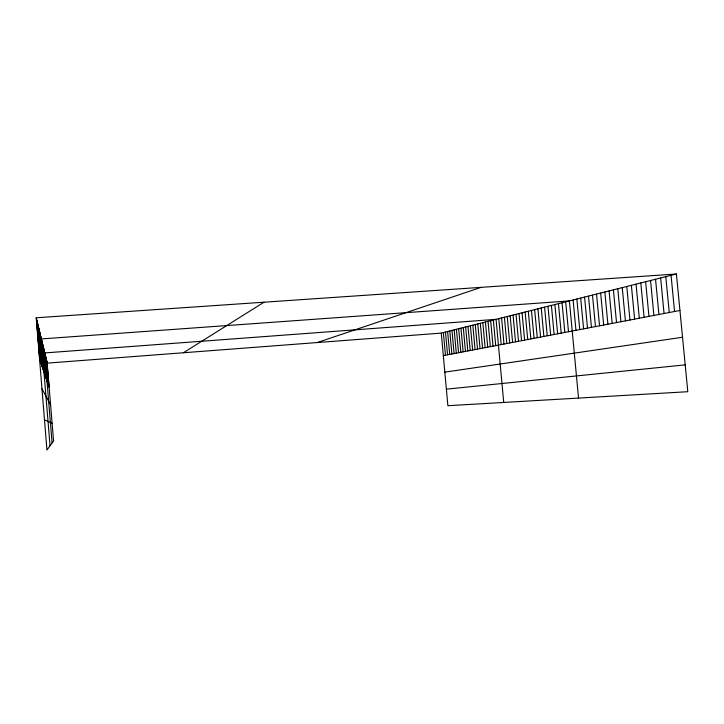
<?xml version="1.0" encoding="UTF-8"?>
<svg xmlns="http://www.w3.org/2000/svg" width="724" height="724" viewBox="0 0 724 724"><rect width="100%" height="100%" fill="white"/><g stroke="black" fill="none" stroke-linecap="round" stroke-linejoin="round"><path stroke-width="1.09" d="M183.371 352.76L264.043 302.198M317.202 342.561L481.08 287.356M441.278 333.103L676.415 273.998L687.8 391.711L447.875 405.712L441.278 333.103L47.232 363.131L36.2 317.782L676.415 273.998M443.323 355.62L679.945 310.478M444.826 372.136L682.533 337.248M446.373 389.168L685.203 364.869M44.743 352.932L496.058 319.338L503.723 402.454M41.34 338.932L569.39 300.903L578.53 398.082M44.49 419.839L52.128 423.269M41.974 388.815L50.635 405.006M39.53 358.751L49.196 387.286M671.067 275.346L674.551 311.51M665.799 276.668L669.257 312.524M660.632 277.971L664.053 313.51M655.546 279.247L658.931 314.488M650.55 280.505L653.908 315.447M645.636 281.736L648.957 316.397M640.803 282.957L644.089 317.32M636.043 284.152L639.31 318.234M631.373 285.328L634.604 319.13M626.767 286.478L629.971 320.017M622.242 287.618L625.418 320.886M617.789 288.74L620.93 321.737M613.409 289.835L616.522 322.578M609.092 290.921L612.178 323.411M604.839 291.989L607.907 324.225M600.658 293.039L603.689 325.031M596.54 294.08L599.544 325.818M592.485 295.093L595.463 326.596M588.494 296.098L591.445 327.366M584.558 297.093L587.49 328.117M580.684 298.062L583.589 328.868M576.865 299.021L579.743 329.601M573.1 299.971L575.96 330.325M565.688 301.836L568.503 331.746M562.041 302.75L564.829 332.443M558.448 303.655L561.209 333.131M554.901 304.542L557.643 333.818M551.407 305.419L554.131 334.488M547.968 306.288L550.665 335.149M544.575 307.139L547.244 335.8M541.226 307.981L543.878 336.443M537.923 308.813L540.557 337.076M534.665 309.628L537.28 337.701M531.452 310.442L534.05 338.316M528.285 311.239L530.855 338.923M525.153 312.017L527.715 339.529M522.067 312.795L524.61 340.117M519.027 313.564L521.542 340.705M516.022 314.316L518.52 341.276M513.063 315.058L515.542 341.846M510.13 315.8L512.601 342.407M507.243 316.524L509.687 342.959M504.393 317.239L506.827 343.511M501.578 317.945L503.995 344.054M498.8 318.641L501.198 344.588M493.343 320.017L495.705 345.629M490.673 320.687L493.017 346.144M488.03 321.356L490.356 346.651M485.415 322.008L487.732 347.149M482.836 322.66L485.134 347.647M480.293 323.293L482.573 348.135M477.777 323.927L480.039 348.615M475.288 324.551L477.541 349.095M472.835 325.176L475.071 349.565M470.401 325.782L472.627 350.036M468.003 326.388L470.211 350.497M465.632 326.977L467.831 350.95M463.288 327.574L465.469 351.402M460.98 328.153L463.143 351.846M458.69 328.723L460.835 352.28M456.419 329.293L458.563 352.715M454.183 329.854L456.31 353.149M451.975 330.416L454.084 353.574M449.785 330.968L451.885 353.991M447.622 331.511L449.713 354.407M445.486 332.044L447.559 354.814M443.369 332.578L445.432 355.222M47.132 362.751L53.567 441.016L46.942 450.002L36.2 317.782M46.843 361.566L49.033 386.797M46.644 360.751L48.77 386.046M46.445 359.918L48.599 385.53M46.236 359.059L48.418 384.996M46.028 358.181L48.236 384.453M45.693 356.823L48.046 383.892M45.467 355.891L47.748 383.023M45.35 355.412L47.549 382.435M45.114 354.443L47.449 382.127M44.87 353.439L47.241 381.503M44.626 352.416L52.083 443.034M44.363 351.357L46.798 380.218M44.236 350.823L46.571 379.539M43.965 349.719L46.454 379.195M43.693 348.588L46.218 378.498M43.549 348.009L45.974 377.774M43.268 346.832L45.847 377.403M42.969 345.61L45.594 376.652M42.816 344.995L45.331 375.874M42.662 344.362L45.196 375.475M42.345 343.067L45.06 375.068M42.191 342.407L44.779 374.245M41.856 341.049L44.635 373.819M41.693 340.352L44.345 372.96M41.521 339.656L44.191 372.516M41.168 338.217L50.037 445.803M40.996 337.484L43.73 371.15M40.816 336.741L43.576 370.688M40.625 335.99L43.413 370.208M40.254 334.443L43.25 369.729M40.055 333.655L42.915 368.742M39.865 332.85L42.743 368.235M39.666 332.026L42.562 367.72M39.458 331.194L42.39 367.186M39.259 330.343L42.209 366.652M39.042 329.474L42.019 366.109M38.834 328.596L41.838 365.557M38.616 327.701L41.648 364.996M38.39 326.796L41.449 364.425M38.164 325.863L41.25 363.837M37.938 324.922L41.051 363.24M37.702 323.954L40.843 362.634M37.467 322.976L40.635 362.018M37.223 321.972L40.426 361.394M36.969 320.958L40.209 360.751M36.716 319.918L39.983 360.09M36.462 318.859L39.757 359.43"/></g></svg>
